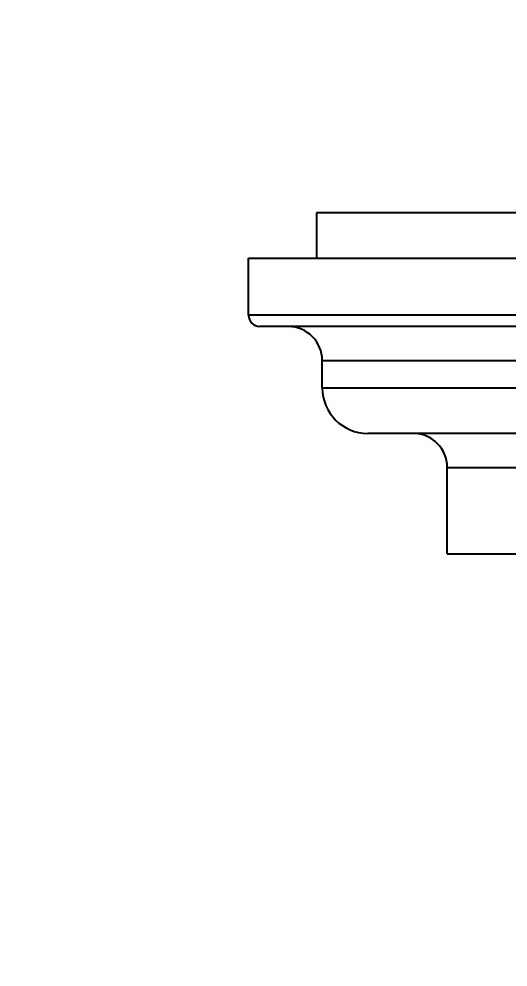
# Model space of a CAD drawing. Header units: millimetres. Extents: x 4053 to 4499, y 27851 to 28303.
# Drawn here: x 4406.44 to 4427.96, y 28056.79 to 28098.48 of the extents above; entities that cross this region are included whole.
import ezdxf

# ---------------------------------------------------------------- set-up
doc = ezdxf.new("R2010")
doc.units = ezdxf.units.MM
doc.styles.get("Standard").update_dxf_attribs({"font": ''})
doc.styles.get('Standard').set_extended_font_data('SimSun')
doc.dimstyles.new('副本 ISO-25-2bei', dxfattribs={"dimscale": 1.7, "dimtxt": 5, "dimasz": 5, "dimexe": 0.5, "dimexo": 0.625, "dimgap": 1, "dimtad": 1, "dimlfac": 0.0393, "dimdsep": 46, "dimtxsty": 'Standard', "dimcen": 2.5, "dimclrd": 1, "dimclre": 1, "dimclrt": 3, "dimadec": 0, "dimazin": 0, "dimtfac": 1, "dimtmove": 0, "dimatfit": 3, "dimfxl": 0, "dimarcsym": 0})

# ---------------------------------------------------------------- blocks, each defined once
blk = doc.blocks.new('*D2')
at = {"color": 1, "lineweight": -2, "transparency": 16777216}
for p, q in [((4338.792, 28056.892), (4338.792, 28034.273)), ((4438.792, 28056.892), (4438.792, 28034.273)), ((4347.292, 28035.123), (4430.292, 28035.123))]:
    blk.add_line(p, q, dxfattribs=at)
at = {"color": 1, "transparency": 16777216}
for points in [[(4347.292, 28036.54), (4347.292, 28033.707), (4338.792, 28035.123)], [(4430.292, 28036.54), (4430.292, 28033.707), (4438.792, 28035.123)]]:
    blk.add_solid(points, dxfattribs=at)
at = {"layer": 'Defpoints', "color": 0, "transparency": 16777216}
for p in [(4338.792, 28057.955), (4438.792, 28057.955), (4438.792, 28035.123)]:
    blk.add_point(p, dxfattribs=at)
at = {"color": 3, "transparency": 16777216, "insert": (4388.792, 28041.073), "char_height": 8.5, "attachment_point": 5, "bg_fill": 3, "box_fill_scale": 1.1, "bg_fill_color": 256, "bg_fill_true_color": 13158600, "bg_fill_transparency": 0}
blk.add_mtext('100', dxfattribs=at)
blk = doc.blocks.new('*D3')
at = {"color": 1, "lineweight": -2, "transparency": 16777216}
for p, q in [((4464.126, 28102.839), (4464.126, 28015.674)), ((4313.454, 28102.195), (4313.454, 28015.674)), ((4321.954, 28016.524), (4455.626, 28016.524))]:
    blk.add_line(p, q, dxfattribs=at)
at = {"color": 1, "transparency": 16777216}
for points in [[(4321.954, 28017.941), (4321.954, 28015.107), (4313.454, 28016.524)], [(4455.626, 28017.941), (4455.626, 28015.107), (4464.126, 28016.524)]]:
    blk.add_solid(points, dxfattribs=at)
at = {"layer": 'Defpoints', "color": 0, "transparency": 16777216}
for p in [(4464.126, 28103.902), (4313.454, 28103.258), (4464.126, 28016.524)]:
    blk.add_point(p, dxfattribs=at)
at = {"color": 3, "transparency": 16777216, "insert": (4388.79, 28022.474), "char_height": 8.5, "attachment_point": 5, "bg_fill": 3, "box_fill_scale": 1.1, "bg_fill_color": 256, "bg_fill_true_color": 13158600, "bg_fill_transparency": 0}
blk.add_mtext('150.7', dxfattribs=at)

msp = doc.modelspace()

# ---------------------------------------------------------------- linework, layer by layer
at = {"color": 7, "linetype": 'Continuous'}
for p, q in [((4458.042, 28089.955), (4419.542, 28089.955)), ((4419.542, 28089.955), (4419.542, 28087.955)), ((4416.542, 28087.955), (4461.042, 28087.955)), ((4416.542, 28085.455), (4416.542, 28087.955)), ((4435.392, 28084.955), (4417.042, 28084.955)), ((4419.792, 28082.255), (4419.792, 28083.455)), ((4435.392, 28080.255), (4421.792, 28080.255)), ((4425.292, 28074.955), (4425.292, 28078.755)), ((4425.292, 28074.955), (4436.892, 28074.955))]:
    msp.add_line(p, q, dxfattribs=at)
at = {"color": 9, "linetype": 'Continuous'}
for p, q in [((4435.607, 28085.455), (4416.542, 28085.455)), ((4419.792, 28083.455), (4437.892, 28083.455)), ((4419.792, 28082.255), (4436.892, 28082.255)), ((4425.292, 28078.755), (4436.892, 28078.755))]:
    msp.add_line(p, q, dxfattribs=at)
at = {"color": 7, "linetype": 'Continuous'}
for centre, radius, start, end in [((4417.042, 28085.455), 0.5, 180, 270), ((4418.292, 28083.455), 1.5, 0, 90), ((4421.792, 28082.255), 2, 180, 270), ((4423.792, 28078.755), 1.5, 0, 90)]:
    msp.add_arc(centre, radius, start, end, dxfattribs=at)

# ---------------------------------------------------------------- dimensions: what is measured, and where the dimension line sits
dim = msp.add_linear_dim(base=(4438.792, 28035.123), p1=(4338.792, 28057.955), p2=(4438.792, 28057.955), dimstyle='副本 ISO-25-2bei', override={"dimdec": 1, "dimlfac": 1, "dimtfill": 1})
dim.commit()
dim.dimension.update_dxf_attribs({"geometry": '*D2', "text_midpoint": (4388.792, 28041.073)})

# ---------------------------------------------------------------- next in the draw order: dimensions: what is measured, and where the dimension line sits
dim = msp.add_linear_dim(base=(4464.126, 28016.524), p1=(4313.454, 28103.258), p2=(4464.126, 28103.902), dimstyle='副本 ISO-25-2bei', override={"dimdec": 1, "dimlfac": 1, "dimtfill": 1})
dim.commit()
dim.dimension.update_dxf_attribs({"geometry": '*D3', "text_midpoint": (4388.79, 28022.474)})

doc.saveas('drawing.dxf')
